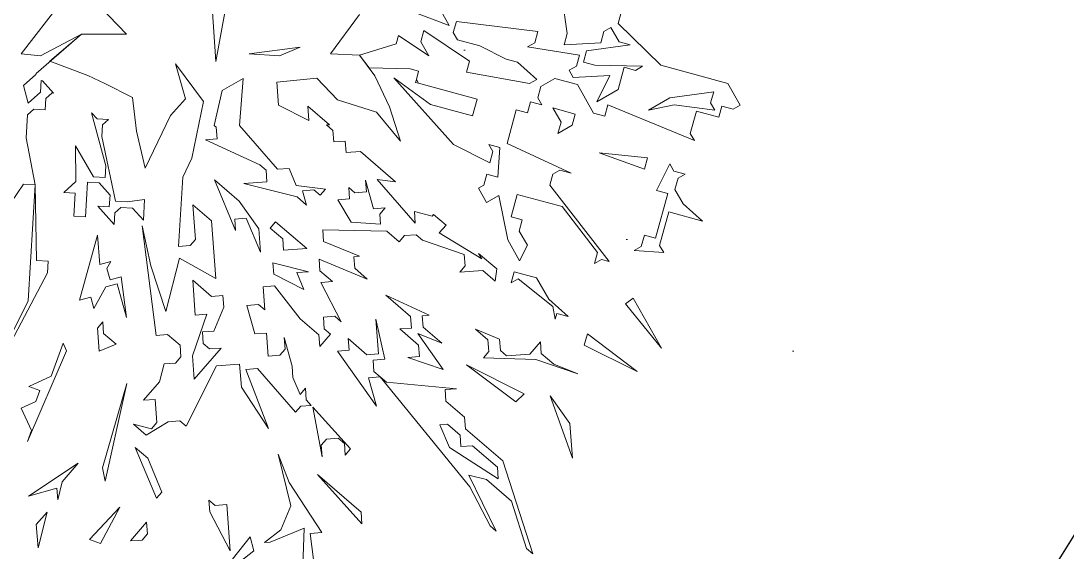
# Model space of a CAD drawing. Header units: millimetres. Extents: x -38151500 to -27467627, y -20617104 to -20349562.
# Drawn here: x -32392596 to -32391541, y -20490463 to -20489927 of the extents above; entities that cross this region are included whole.
import ezdxf

# ---------------------------------------------------------------- set-up
doc = ezdxf.new("R2010")
doc.units = ezdxf.units.MM
doc.header["$MEASUREMENT"] = 0
for name, color, linetype, lineweight in [('Новый_ГП_БК_08.20_Ном._пера__5', 5, 'Continuous', 30), ('Новый_ГП_озеленение_газон_Ном._пера__74', 74, 'Continuous', 20), ('Новый_ГП_озеленение_газон_Ном._пера__94', 94, 'Continuous', 5)]:
    doc.layers.add(name, color=color, linetype=linetype, lineweight=lineweight)
doc.layers.add('Новый_ГП_озеленение_кустарники_Ном._пера__10', color=7, linetype='Continuous', lineweight=5, true_color=0x616d3a)
pattern_1 = [(37.5, (5709271.23, 0), (-24.0004694, 734.119856), [0, -579.12, 0, -647.7, 0, -619.125]), (7.5, (5709271.2, 0), (674.284925, 1075.23765), [0, -312.42, 0, -521.97, 0, -200.025]), (327.5, (5708802.6, 0), (1186.488555, 2.155777), [0, -190.5, 0, -685.8, 0, -895.35]), (317.5, (5708802.6, 0), (1145.334679, 334.393985), [0, -95.25, 0, -449.58, 0, -514.35])]

msp = doc.modelspace()

# ---------------------------------------------------------------- hatches: boundary and pattern name
at = {"layer": 'Новый_ГП_озеленение_газон_Ном._пера__74', "linetype": 'Continuous', "lineweight": 20}
h = msp.add_hatch(dxfattribs=at)
h.set_pattern_fill('AR_SAND_0005', color=74, style=0, pattern_type=2)
h.set_pattern_definition(pattern_1)
h.paths.add_polyline_path([(-32398350.35, -20497367.72), (-32396559.02, -20498487.23), (-32385931.21, -20481480.46), (-32389482.56, -20479260.77), (-32391580.09, -20482659.05), (-32389868.85, -20483779.86)])
h = msp.add_hatch(dxfattribs=at)
h.set_pattern_fill('AR_SAND_0005', color=74, style=0, pattern_type=2)
h.set_pattern_definition(pattern_1)
h.paths.add_polyline_path([(-32399843.27, -20499759.47), (-32400546.81, -20500886.58), (-32376306.25, -20516314.19), (-32376128.16, -20516022.78), (-32367023.74, -20503608.39), (-32369114.56, -20502301.71, -0.3182453), (-32373938.91, -20505219.97, -0.0136448), (-32376453.02, -20505175.46, 0.258872), (-32380779.38, -20507125.97, -0.3493763), (-32386844.9, -20507972.13, -0.1724048), (-32392006.42, -20500598.54, -0.0780291), (-32392242.85, -20497436.84, -0.2668386), (-32389829.69, -20493744.62, -0.0041241), (-32387722.3, -20492991.46, 0.3045295), (-32386935.14, -20491985.23, -0.0082483), (-32387037.3, -20491100.93), (-32389717.06, -20489426.28), (-32395713.89, -20499021.83), (-32394834.76, -20499571.23), (-32396318.37, -20501945.51)])

# ---------------------------------------------------------------- linework, layer by layer
at = {"layer": 'Новый_ГП_БК_08.20_Ном._пера__5', "color": 5, "lineweight": 30}
msp.add_line((-32390522.66, -20488828.43), (-32396561.93, -20498491.89), dxfattribs=at)
at = {"layer": 'Новый_ГП_озеленение_газон_Ном._пера__94', "color": 94, "lineweight": 5}
msp.add_lwpolyline([(-32389482.56, -20479260.77), (-32391580.09, -20482659.05), (-32389868.85, -20483779.86), (-32398350.35, -20497367.72), (-32396559.02, -20498487.23), (-32385931.21, -20481480.46)], close=True, dxfattribs=at)
at = {"layer": 'Новый_ГП_озеленение_кустарники_Ном._пера__10', "color": 77, "lineweight": 5, "true_color": 0x616d3a}
for p, q in [((-32392044.64, -20489939.94), (-32392050.76, -20489895.81)), ((-32392554.66, -20489907.95), (-32392595.34, -20489960.39)), ((-32392163.65, -20489931.63), (-32392224.17, -20489909)), ((-32392489.2, -20489940.37), (-32392516.13, -20489912.45)), ((-32392398.89, -20489967.93), (-32392402.86, -20489913.31)), ((-32392389.93, -20489918.65), (-32392398.89, -20489967.93)), ((-32392254.03, -20489920.76), (-32392283.53, -20489960.27)), ((-32392171.85, -20489917.26), (-32392163.65, -20489931.63)), ((-32391990.24, -20489918.44), (-32391993.33, -20489929.72)), ((-32392159.55, -20489938.81), (-32392156.46, -20489927.53)), ((-32392156.46, -20489927.53), (-32392074.39, -20489937.86)), ((-32391993.33, -20489929.72), (-32391950.27, -20489971.82)), ((-32392534.64, -20489940.46), (-32392580.31, -20489979.95)), ((-32392575.87, -20489962.32), (-32392534.64, -20489940.46)), ((-32392566.26, -20489967.8), (-32392534.64, -20489940.46)), ((-32392534.64, -20489940.46), (-32392489.2, -20489940.37)), ((-32392217.28, -20489950.31), (-32392214.96, -20489941.84)), ((-32392214.96, -20489941.84), (-32392184.2, -20489962.39)), ((-32392192.39, -20489948.02), (-32392189.31, -20489936.74)), ((-32392189.31, -20489936.74), (-32392143.16, -20489967.56)), ((-32392155.45, -20489946), (-32392159.55, -20489938.81)), ((-32392074.39, -20489937.86), (-32392077.48, -20489949.14)), ((-32392047.72, -20489951.22), (-32392044.64, -20489939.94)), ((-32392007.7, -20489937.92), (-32392010.79, -20489949.2)), ((-32392000.51, -20489933.82), (-32392007.7, -20489937.92)), ((-32391992.32, -20489948.19), (-32392000.51, -20489933.82)), ((-32392254.05, -20489961.61), (-32392217.28, -20489950.31)), ((-32392184.2, -20489962.39), (-32392192.39, -20489948.02)), ((-32392132.89, -20489952.17), (-32392155.45, -20489946)), ((-32392106.22, -20489965.53), (-32392132.89, -20489952.17)), ((-32392077.48, -20489949.14), (-32392084.66, -20489953.24)), ((-32392010.79, -20489949.2), (-32392047.72, -20489951.22)), ((-32392025.16, -20489957.39), (-32391981.03, -20489951.28)), ((-32391981.03, -20489951.28), (-32391992.32, -20489948.19)), ((-32392595.34, -20489960.39), (-32392575.87, -20489962.32)), ((-32392365.35, -20489960.2), (-32392313.97, -20489953.58)), ((-32392334.95, -20489962.31), (-32392365.35, -20489960.2)), ((-32392313.97, -20489953.58), (-32392334.95, -20489962.31)), ((-32392283.53, -20489960.27), (-32392254.05, -20489961.61)), ((-32392244.47, -20489974.49), (-32392254.05, -20489961.61)), ((-32392254.05, -20489961.61), (-32392238.59, -20489982.4)), ((-32392084.66, -20489953.24), (-32392032.34, -20489961.49)), ((-32392032.34, -20489961.49), (-32392035.43, -20489972.78)), ((-32392028.25, -20489968.68), (-32392025.16, -20489957.39)), ((-32392528, -20489982.05), (-32392566.26, -20489967.8)), ((-32392411.5, -20490008.43), (-32392439.58, -20489970.21)), ((-32392439.58, -20489970.21), (-32392429.65, -20490005.77)), ((-32392143.16, -20489967.56), (-32392146.25, -20489978.84)), ((-32392094.94, -20489968.62), (-32392106.22, -20489965.53)), ((-32392075.46, -20489986.08), (-32392094.94, -20489968.62)), ((-32392035.43, -20489972.78), (-32392042.62, -20489976.87)), ((-32392016.96, -20489971.77), (-32392028.25, -20489968.68)), ((-32391968.74, -20489972.83), (-32392016.96, -20489971.77)), ((-32391975.92, -20489976.93), (-32391968.74, -20489972.83)), ((-32391950.27, -20489971.82), (-32391882.57, -20489990.35)), ((-32392580.63, -20489981.15), (-32392592.99, -20489992.14)), ((-32392580.31, -20489979.95), (-32392580.63, -20489981.15)), ((-32392510.97, -20489990.27), (-32392528, -20489982.05)), ((-32392202.93, -20489975.46), (-32392244.47, -20489974.49)), ((-32392238.59, -20489982.4), (-32392223.86, -20490013.7)), ((-32392194.47, -20489977.77), (-32392202.93, -20489975.46)), ((-32392196.79, -20489986.24), (-32392194.47, -20489977.77)), ((-32392146.25, -20489978.84), (-32392082.64, -20489990.18)), ((-32392042.62, -20489976.87), (-32392038.52, -20489984.06)), ((-32392038.52, -20489984.06), (-32392001.58, -20489982.04)), ((-32392001.58, -20489982.04), (-32392014.94, -20490008.71)), ((-32391993.38, -20489996.41), (-32391987.21, -20489973.84)), ((-32391987.21, -20489973.84), (-32391975.92, -20489976.93)), ((-32392592.99, -20489992.14), (-32392588.18, -20490010)), ((-32392575.82, -20489999.01), (-32392575.13, -20489987.33)), ((-32392575.13, -20489987.33), (-32392573.67, -20489987.42)), ((-32392573.67, -20489987.42), (-32392562.68, -20489999.78)), ((-32392483.06, -20490004.18), (-32392510.97, -20489990.27)), ((-32392371.36, -20489985.15), (-32392392.48, -20489997.4)), ((-32392375.21, -20490032.66), (-32392371.36, -20489985.15)), ((-32392297.2, -20489984.67), (-32392337.4, -20489988.81)), ((-32392337.4, -20489988.81), (-32392335.67, -20490012.14)), ((-32392276.18, -20490006.55), (-32392297.2, -20489984.67)), ((-32392159.39, -20490051.8), (-32392219.38, -20489984.39)), ((-32392219.38, -20489984.39), (-32392182.44, -20490011.39)), ((-32392197.56, -20489989.06), (-32392196.79, -20489986.24)), ((-32392194.74, -20489989.83), (-32392197.56, -20489989.06)), ((-32392194.74, -20489989.83), (-32392196.79, -20489986.24)), ((-32392196.79, -20489986.24), (-32392194.74, -20489989.83)), ((-32392135.5, -20490006.04), (-32392194.74, -20489989.83)), ((-32392082.64, -20489990.18), (-32392075.46, -20489986.08)), ((-32392071.36, -20489993.27), (-32392074.45, -20490004.55)), ((-32392056.99, -20489985.07), (-32392071.36, -20489993.27)), ((-32392034.42, -20489991.25), (-32392056.99, -20489985.07)), ((-32392018.03, -20490019.99), (-32392034.42, -20489991.25)), ((-32391882.57, -20489990.35), (-32391870.27, -20490011.91)), ((-32392588.18, -20490010), (-32392575.82, -20489999.01)), ((-32392564.14, -20489999.7), (-32392570.32, -20490005.19)), ((-32392562.68, -20489999.78), (-32392564.14, -20489999.7)), ((-32392479.08, -20490038.26), (-32392483.06, -20490004.18)), ((-32392392.48, -20489997.4), (-32392400.63, -20490032.59)), ((-32392074.45, -20490004.55), (-32392070.35, -20490011.74)), ((-32392014.94, -20490008.71), (-32391993.38, -20489996.41)), ((-32391941.06, -20490004.66), (-32391962.62, -20490016.96)), ((-32391896.94, -20489998.54), (-32391941.06, -20490004.66)), ((-32391900.03, -20490009.83), (-32391896.94, -20489998.54)), ((-32392570.32, -20490005.19), (-32392571.01, -20490016.87)), ((-32392429.65, -20490005.77), (-32392444.88, -20490022.32)), ((-32392423.16, -20490065.36), (-32392411.5, -20490008.43)), ((-32392335.67, -20490012.14), (-32392305.21, -20490027.48)), ((-32392305.21, -20490027.48), (-32392306.29, -20490012.9)), ((-32392306.29, -20490012.9), (-32392284.36, -20490031.81)), ((-32392236.91, -20490019.13), (-32392276.18, -20490006.55)), ((-32392223.86, -20490013.7), (-32392212.87, -20490048.27)), ((-32392182.44, -20490011.39), (-32392140.13, -20490022.96)), ((-32392140.13, -20490022.96), (-32392135.5, -20490006.04)), ((-32392081.63, -20490008.65), (-32392084.72, -20490019.93)), ((-32392070.35, -20490011.74), (-32392081.63, -20490008.65)), ((-32392050.87, -20490029.2), (-32392059.07, -20490014.82)), ((-32392059.07, -20490014.82), (-32392036.5, -20490021)), ((-32392003.66, -20490011.79), (-32392006.74, -20490023.08)), ((-32391916.47, -20490047.78), (-32392003.66, -20490011.79)), ((-32391962.62, -20490016.96), (-32391936.96, -20490011.85)), ((-32391936.96, -20490011.85), (-32391895.93, -20490017.01)), ((-32391895.93, -20490017.01), (-32391900.03, -20490009.83)), ((-32391888.74, -20490012.92), (-32391891.83, -20490024.2)), ((-32391877.46, -20490016), (-32391888.74, -20490012.92)), ((-32391870.27, -20490011.91), (-32391877.46, -20490016)), ((-32392588.87, -20490021.68), (-32392590.24, -20490045.04)), ((-32392582.68, -20490016.19), (-32392588.87, -20490021.68)), ((-32392571.01, -20490016.87), (-32392582.68, -20490016.19)), ((-32392509.86, -20490073.2), (-32392524.29, -20490019.62)), ((-32392524.29, -20490019.62), (-32392518.8, -20490025.8)), ((-32392518.8, -20490025.8), (-32392507.12, -20490026.49)), ((-32392444.88, -20490022.32), (-32392470.4, -20490075.48)), ((-32392212.87, -20490048.27), (-32392236.91, -20490019.13)), ((-32392096, -20490016.84), (-32392105.27, -20490050.7)), ((-32392084.72, -20490019.93), (-32392096, -20490016.84)), ((-32392036.5, -20490021), (-32392039.59, -20490032.28)), ((-32392006.74, -20490023.08), (-32392018.03, -20490019.99)), ((-32391914.4, -20490018.02), (-32391920.57, -20490040.59)), ((-32391891.83, -20490024.2), (-32391914.4, -20490018.02)), ((-32392513.3, -20490031.98), (-32392513.99, -20490043.66)), ((-32392507.12, -20490026.49), (-32392513.3, -20490031.98)), ((-32392400.63, -20490032.59), (-32392398.54, -20490034.39)), ((-32392398.54, -20490034.39), (-32392397.68, -20490046.06)), ((-32392336.75, -20490076.74), (-32392375.21, -20490032.66)), ((-32392284.36, -20490031.81), (-32392287.28, -20490032.02)), ((-32392287.28, -20490032.02), (-32392281.01, -20490037.42)), ((-32392053.96, -20490040.48), (-32392050.87, -20490029.2)), ((-32392039.59, -20490032.28), (-32392053.96, -20490040.48)), ((-32392590.24, -20490045.04), (-32392581.31, -20490092.44)), ((-32392513.99, -20490043.66), (-32392500.24, -20490108.92)), ((-32392470.4, -20490075.48), (-32392479.08, -20490038.26)), ((-32392397.68, -20490046.06), (-32392409.34, -20490046.92)), ((-32392409.34, -20490046.92), (-32392354.69, -20490072.2)), ((-32392281.01, -20490037.42), (-32392280.15, -20490049.09)), ((-32391920.57, -20490040.59), (-32391916.47, -20490047.78)), ((-32392540.37, -20490053.18), (-32392522.23, -20490084.19)), ((-32392540.09, -20490089), (-32392540.37, -20490053.18)), ((-32392280.15, -20490049.09), (-32392268.48, -20490048.23)), ((-32392268.48, -20490048.23), (-32392267.62, -20490059.89)), ((-32392122.73, -20490070.18), (-32392159.39, -20490051.8)), ((-32392112.45, -20490054.79), (-32392123.74, -20490051.71)), ((-32392123.74, -20490051.71), (-32392119.64, -20490058.89)), ((-32392114.53, -20490084.55), (-32392112.45, -20490054.79)), ((-32392105.27, -20490050.7), (-32392040.65, -20490080.51)), ((-32392432.22, -20490084.59), (-32392423.16, -20490065.36)), ((-32392267.62, -20490059.89), (-32392253.03, -20490058.81)), ((-32392253.03, -20490058.81), (-32392217.79, -20490089.2)), ((-32392119.64, -20490058.89), (-32392122.73, -20490070.18)), ((-32391966.77, -20490076.46), (-32392012.3, -20490059.96)), ((-32392012.3, -20490059.96), (-32391963.69, -20490065.18)), ((-32391963.69, -20490065.18), (-32391966.77, -20490076.46)), ((-32392510.55, -20490084.88), (-32392509.86, -20490073.2)), ((-32392354.69, -20490072.2), (-32392348.42, -20490077.6)), ((-32392348.42, -20490077.6), (-32392347.56, -20490089.27)), ((-32392325.09, -20490075.88), (-32392336.75, -20490076.74)), ((-32392317.96, -20490092.95), (-32392325.09, -20490075.88)), ((-32392051.94, -20490077.42), (-32392059.12, -20490081.52)), ((-32392040.65, -20490080.51), (-32392051.94, -20490077.42)), ((-32391954.48, -20490098.02), (-32391941.12, -20490071.36)), ((-32391941.12, -20490071.36), (-32391937.02, -20490078.54)), ((-32391937.02, -20490078.54), (-32391925.74, -20490081.63)), ((-32392552.45, -20490099.99), (-32392540.09, -20490089)), ((-32392522.23, -20490084.19), (-32392510.55, -20490084.88)), ((-32392436.57, -20490154.51), (-32392432.22, -20490084.59)), ((-32392375.43, -20490108.93), (-32392400.49, -20490087.32)), ((-32392400.49, -20490087.32), (-32392379.1, -20490138.53)), ((-32392347.56, -20490089.27), (-32392370.89, -20490091)), ((-32392239.97, -20490116.5), (-32392247.96, -20490087.76)), ((-32392247.96, -20490087.76), (-32392247.1, -20490099.43)), ((-32392217.79, -20490089.2), (-32392236.29, -20490086.9)), ((-32392236.29, -20490086.9), (-32392197.84, -20490130.98)), ((-32392128.9, -20490092.74), (-32392125.81, -20490081.46)), ((-32392125.81, -20490081.46), (-32392114.53, -20490084.55)), ((-32392059.12, -20490081.52), (-32392062.21, -20490092.8)), ((-32391932.92, -20490085.73), (-32391936.01, -20490097.01)), ((-32391925.74, -20490081.63), (-32391932.92, -20490085.73)), ((-32392592.98, -20490091.75), (-32392612.22, -20490119.92)), ((-32392581.31, -20490092.44), (-32392592.98, -20490091.75)), ((-32392588.17, -20490209.22), (-32392581.31, -20490092.44)), ((-32392581.31, -20490092.44), (-32392579.93, -20490168.69)), ((-32392540.77, -20490100.68), (-32392552.45, -20490099.99)), ((-32392528.41, -20490089.69), (-32392530.47, -20490124.72)), ((-32392516.73, -20490090.37), (-32392528.41, -20490089.69)), ((-32392505.74, -20490102.74), (-32392516.73, -20490090.37)), ((-32392370.89, -20490091), (-32392317.1, -20490104.61)), ((-32392288.36, -20490096.62), (-32392317.96, -20490092.95)), ((-32392311.69, -20490098.35), (-32392300.03, -20490097.48)), ((-32392307.7, -20490112.71), (-32392311.69, -20490098.35)), ((-32392300.03, -20490097.48), (-32392293.76, -20490102.89)), ((-32392293.76, -20490102.89), (-32392288.36, -20490096.62)), ((-32392258.76, -20490100.29), (-32392265.03, -20490094.89)), ((-32392265.03, -20490094.89), (-32392264.16, -20490106.56)), ((-32392247.1, -20490099.43), (-32392258.76, -20490100.29)), ((-32392134.29, -20490095.82), (-32392128.9, -20490092.74)), ((-32392126.09, -20490110.19), (-32392134.29, -20490095.82)), ((-32392062.21, -20490092.8), (-32392002.42, -20490169.8)), ((-32391943.2, -20490101.11), (-32391954.48, -20490098.02)), ((-32391936.01, -20490097.01), (-32391927.81, -20490111.38)), ((-32392542.15, -20490124.04), (-32392540.77, -20490100.68)), ((-32392506.42, -20490114.42), (-32392505.74, -20490102.74)), ((-32392500.24, -20490108.92), (-32392488.56, -20490109.61)), ((-32392488.56, -20490109.61), (-32392470.84, -20490107.13)), ((-32392470.84, -20490107.13), (-32392472.08, -20490128.15)), ((-32392355.77, -20490136.8), (-32392375.43, -20490108.93)), ((-32392317.1, -20490104.61), (-32392307.7, -20490112.71)), ((-32392264.16, -20490106.56), (-32392275.83, -20490107.42)), ((-32392275.83, -20490107.42), (-32392262.44, -20490129.89)), ((-32392113.52, -20490103.02), (-32392126.09, -20490110.19)), ((-32392104.58, -20490147.91), (-32392113.52, -20490103.02)), ((-32392095.05, -20490102.01), (-32392101.23, -20490124.57)), ((-32392049.92, -20490114.36), (-32392095.05, -20490102.01)), ((-32391955.55, -20490146.24), (-32391943.2, -20490101.11)), ((-32392501.61, -20490132.28), (-32392518.1, -20490113.73)), ((-32392518.1, -20490113.73), (-32392506.42, -20490114.42)), ((-32392500.93, -20490120.6), (-32392501.61, -20490132.28)), ((-32392494.75, -20490115.1), (-32392500.93, -20490120.6)), ((-32392483.07, -20490115.79), (-32392494.75, -20490115.1)), ((-32392472.08, -20490128.15), (-32392483.07, -20490115.79)), ((-32392403.3, -20490128.59), (-32392422.1, -20490112.38)), ((-32392422.1, -20490112.38), (-32392419.51, -20490147.38)), ((-32392228.3, -20490115.64), (-32392239.97, -20490116.5)), ((-32392233.7, -20490121.9), (-32392228.3, -20490115.64)), ((-32392197.84, -20490130.98), (-32392198.7, -20490119.31)), ((-32392198.7, -20490119.31), (-32392180.77, -20490123.85)), ((-32392014.04, -20490160.56), (-32392049.92, -20490114.36)), ((-32391942.19, -20490119.58), (-32391951.45, -20490153.43)), ((-32391908.33, -20490128.84), (-32391942.19, -20490119.58)), ((-32391927.81, -20490111.38), (-32391908.33, -20490128.84)), ((-32392530.47, -20490124.72), (-32392542.15, -20490124.04)), ((-32392398.98, -20490186.92), (-32392403.3, -20490128.59)), ((-32392379.97, -20490126.86), (-32392368.3, -20490126)), ((-32392379.1, -20490138.53), (-32392379.97, -20490126.86)), ((-32392368.3, -20490126), (-32392354.04, -20490160.13)), ((-32392338.7, -20490129.67), (-32392344.1, -20490135.94)), ((-32392307.38, -20490156.68), (-32392338.7, -20490129.67)), ((-32392262.44, -20490129.89), (-32392232.96, -20490131.9)), ((-32392232.96, -20490131.9), (-32392233.7, -20490121.9)), ((-32392180.77, -20490123.85), (-32392179.42, -20490122.28)), ((-32392179.42, -20490122.28), (-32392166.89, -20490133.09)), ((-32392101.23, -20490124.57), (-32392089.94, -20490127.66)), ((-32392089.94, -20490127.66), (-32392093.03, -20490138.95)), ((-32392459.27, -20490244.17), (-32392473.3, -20490133.77)), ((-32392473.3, -20490133.77), (-32392464.45, -20490174.17)), ((-32392354.04, -20490160.13), (-32392355.77, -20490136.8)), ((-32392344.1, -20490135.94), (-32392331.57, -20490146.74)), ((-32392226.57, -20490138.97), (-32392291.17, -20490137.89)), ((-32392291.17, -20490137.89), (-32392290.31, -20490149.55)), ((-32392214.04, -20490149.77), (-32392226.57, -20490138.97)), ((-32392166.89, -20490133.09), (-32392173.64, -20490140.92)), ((-32392173.64, -20490140.92), (-32392130.65, -20490167.06)), ((-32392093.03, -20490138.95), (-32392084.83, -20490153.32)), ((-32392518.19, -20490143.05), (-32392536.4, -20490208.79)), ((-32392516.02, -20490172.8), (-32392518.19, -20490143.05)), ((-32392419.51, -20490147.38), (-32392424.91, -20490153.65)), ((-32392331.57, -20490146.74), (-32392330.71, -20490158.41)), ((-32392290.31, -20490149.55), (-32392254.01, -20490164.46)), ((-32392208.64, -20490143.51), (-32392214.04, -20490149.77)), ((-32392196.98, -20490142.64), (-32392208.64, -20490143.51)), ((-32392190.71, -20490148.05), (-32392196.98, -20490142.64)), ((-32392148.58, -20490162.52), (-32392190.71, -20490148.05)), ((-32392092.63, -20490168.87), (-32392104.58, -20490147.91)), ((-32391969.92, -20490154.44), (-32391966.83, -20490143.16)), ((-32391966.83, -20490143.16), (-32391955.55, -20490146.24)), ((-32392424.91, -20490153.65), (-32392436.57, -20490154.51)), ((-32392330.71, -20490158.41), (-32392307.38, -20490156.68)), ((-32392147.72, -20490174.19), (-32392148.58, -20490162.52)), ((-32392130.65, -20490167.06), (-32392134, -20490161.45)), ((-32392134, -20490161.45), (-32392115.73, -20490177.2)), ((-32392084.83, -20490153.32), (-32392092.63, -20490168.87)), ((-32392017.13, -20490171.84), (-32392014.04, -20490160.56)), ((-32391977.1, -20490158.54), (-32391969.92, -20490154.44)), ((-32391947.35, -20490160.62), (-32391977.1, -20490158.54)), ((-32391951.45, -20490153.43), (-32391947.35, -20490160.62)), ((-32392579.93, -20490168.69), (-32392568.25, -20490169.38)), ((-32392568.25, -20490169.38), (-32392568.93, -20490181.06)), ((-32392504.75, -20490169.68), (-32392516.02, -20490172.8)), ((-32392508.83, -20490176.87), (-32392504.75, -20490169.68)), ((-32392449.33, -20490219.97), (-32392435.71, -20490166.18)), ((-32392435.71, -20490166.18), (-32392398.98, -20490186.92)), ((-32392305.65, -20490180.01), (-32392341.51, -20490170.94)), ((-32392341.51, -20490170.94), (-32392340.65, -20490182.6)), ((-32392246.45, -20490187.36), (-32392294.85, -20490167.48)), ((-32392294.85, -20490167.48), (-32392293.98, -20490179.15)), ((-32392254.01, -20490164.46), (-32392259.85, -20490164.89)), ((-32392259.85, -20490164.89), (-32392258.98, -20490176.56)), ((-32392009.94, -20490167.74), (-32392017.13, -20490171.84)), ((-32392002.42, -20490169.8), (-32392009.94, -20490167.74)), ((-32392568.93, -20490181.06), (-32392634.87, -20490306.09)), ((-32392505.7, -20490188.15), (-32392508.83, -20490176.87)), ((-32392464.45, -20490174.17), (-32392449.33, -20490219.97)), ((-32392340.65, -20490182.6), (-32392310.19, -20490197.95)), ((-32392317.32, -20490180.88), (-32392305.65, -20490180.01)), ((-32392310.19, -20490197.95), (-32392317.32, -20490180.88)), ((-32392293.98, -20490179.15), (-32392281.45, -20490189.95)), ((-32392258.98, -20490176.56), (-32392246.45, -20490187.36)), ((-32392153.12, -20490180.46), (-32392147.72, -20490174.19)), ((-32392129.79, -20490178.73), (-32392153.12, -20490180.46)), ((-32392117.26, -20490189.53), (-32392129.79, -20490178.73)), ((-32392115.73, -20490177.2), (-32392117.26, -20490189.53)), ((-32392101.28, -20490191.27), (-32392098.19, -20490179.98)), ((-32392098.19, -20490179.98), (-32392075.63, -20490186.16)), ((-32392509.78, -20490195.35), (-32392498.51, -20490192.22)), ((-32392494.43, -20490185.03), (-32392505.7, -20490188.15)), ((-32392498.51, -20490192.22), (-32392489.14, -20490226.05)), ((-32392489.14, -20490226.05), (-32392494.43, -20490185.03)), ((-32392422.32, -20490188.65), (-32392419.73, -20490223.65)), ((-32392403.52, -20490204.85), (-32392422.32, -20490188.65)), ((-32392339.79, -20490194.27), (-32392351.45, -20490195.13)), ((-32392313.86, -20490227.54), (-32392339.79, -20490194.27)), ((-32392281.45, -20490189.95), (-32392293.12, -20490190.82)), ((-32392293.12, -20490190.82), (-32392272.6, -20490230.35)), ((-32392094.1, -20490187.17), (-32392101.28, -20490191.27)), ((-32392059.23, -20490214.9), (-32392094.1, -20490187.17)), ((-32392075.63, -20490186.16), (-32392063.33, -20490207.71)), ((-32392522.01, -20490216.94), (-32392509.78, -20490195.35)), ((-32392391.86, -20490203.99), (-32392403.52, -20490204.85)), ((-32392390.99, -20490215.66), (-32392391.86, -20490203.99)), ((-32392351.45, -20490195.13), (-32392349.73, -20490218.47)), ((-32392202.6, -20490225.17), (-32392227.66, -20490203.57)), ((-32392227.66, -20490203.57), (-32392183.93, -20490223.79)), ((-32392628.01, -20490288.91), (-32392588.17, -20490209.22)), ((-32392536.4, -20490208.79), (-32392525.13, -20490205.67)), ((-32392525.13, -20490205.67), (-32392522.01, -20490216.94)), ((-32392400.93, -20490239.85), (-32392390.99, -20490215.66)), ((-32392355.99, -20490213.07), (-32392367.66, -20490213.93)), ((-32392367.66, -20490213.93), (-32392359.67, -20490242.66)), ((-32392349.73, -20490218.47), (-32392355.99, -20490213.07)), ((-32392063.33, -20490207.71), (-32392043.85, -20490225.17)), ((-32392056.68, -20490227.73), (-32392059.23, -20490214.9)), ((-32391985.97, -20490212.41), (-32391978.17, -20490206.76)), ((-32391949.48, -20490257.06), (-32391985.97, -20490212.41)), ((-32391978.17, -20490206.76), (-32391949.48, -20490257.06)), ((-32392408.06, -20490222.78), (-32392422.54, -20490264.91)), ((-32392419.73, -20490223.65), (-32392408.06, -20490222.78)), ((-32392278.86, -20490224.95), (-32392290.53, -20490225.82)), ((-32392290.53, -20490225.82), (-32392289.67, -20490237.48)), ((-32392272.6, -20490230.35), (-32392278.86, -20490224.95)), ((-32392201.74, -20490236.84), (-32392202.6, -20490225.17)), ((-32392183.93, -20490223.79), (-32392190.93, -20490224.31)), ((-32392190.93, -20490224.31), (-32392190.07, -20490235.98)), ((-32392055.14, -20490222.09), (-32392056.68, -20490227.73)), ((-32392043.85, -20490225.17), (-32392055.14, -20490222.09)), ((-32392518.46, -20490236.82), (-32392513.06, -20490230.55)), ((-32392516.74, -20490260.15), (-32392518.46, -20490236.82)), ((-32392513.06, -20490230.55), (-32392512.2, -20490242.22)), ((-32392295.07, -20490243.75), (-32392313.86, -20490227.54)), ((-32392235.01, -20490262.76), (-32392237.6, -20490227.76)), ((-32392237.6, -20490227.76), (-32392228.74, -20490268.17)), ((-32392213.4, -20490237.7), (-32392201.74, -20490236.84)), ((-32392190.07, -20490235.98), (-32392171.27, -20490252.18)), ((-32392512.2, -20490242.22), (-32392499.67, -20490253.02)), ((-32392447.6, -20490243.31), (-32392459.27, -20490244.17)), ((-32392435.07, -20490254.11), (-32392447.6, -20490243.31)), ((-32392412.6, -20490240.72), (-32392400.93, -20490239.85)), ((-32392411.74, -20490252.38), (-32392412.6, -20490240.72)), ((-32392359.67, -20490242.66), (-32392348, -20490241.8)), ((-32392348, -20490241.8), (-32392346.27, -20490265.13)), ((-32392329.21, -20490258.01), (-32392330.07, -20490246.34)), ((-32392330.07, -20490246.34), (-32392322.08, -20490275.07)), ((-32392294.21, -20490255.42), (-32392295.07, -20490243.75)), ((-32392283.4, -20490242.89), (-32392294.21, -20490255.42)), ((-32392289.67, -20490237.48), (-32392283.4, -20490242.89)), ((-32392264.61, -20490259.09), (-32392265.47, -20490247.42)), ((-32392265.47, -20490247.42), (-32392246.68, -20490263.63)), ((-32392194.61, -20490253.91), (-32392213.4, -20490237.7)), ((-32392171.27, -20490252.18), (-32392195.47, -20490242.24)), ((-32392195.47, -20490242.24), (-32392169.76, -20490278.69)), ((-32392124.61, -20490248.73), (-32392137.14, -20490237.93)), ((-32392137.14, -20490237.93), (-32392112.94, -20490247.87)), ((-32392027.46, -20490253.92), (-32392024.37, -20490242.63)), ((-32392024.37, -20490242.63), (-32391974.13, -20490280.64)), ((-32392564.98, -20490285.18), (-32392553.02, -20490252.18)), ((-32392553.02, -20490252.18), (-32392549.52, -20490259.67)), ((-32392499.67, -20490253.02), (-32392516.74, -20490260.15)), ((-32392434.21, -20490265.78), (-32392435.07, -20490254.11)), ((-32392420.81, -20490288.25), (-32392393.8, -20490256.92)), ((-32392405.47, -20490257.78), (-32392411.74, -20490252.38)), ((-32392393.8, -20490256.92), (-32392405.47, -20490257.78)), ((-32392334.61, -20490264.27), (-32392329.21, -20490258.01)), ((-32392193.74, -20490265.58), (-32392194.61, -20490253.91)), ((-32392123.74, -20490260.4), (-32392124.61, -20490248.73)), ((-32392112.94, -20490247.87), (-32392112.08, -20490259.53)), ((-32392082.48, -20490263.21), (-32392071.68, -20490250.68)), ((-32392071.68, -20490250.68), (-32392070.81, -20490262.34)), ((-32391974.13, -20490280.64), (-32392027.46, -20490253.92)), ((-32392549.52, -20490259.67), (-32392588.88, -20490351.18)), ((-32392439.61, -20490272.04), (-32392434.21, -20490265.78)), ((-32392422.54, -20490264.91), (-32392420.81, -20490288.25)), ((-32392346.27, -20490265.13), (-32392334.61, -20490264.27)), ((-32392276.27, -20490259.95), (-32392264.61, -20490259.09)), ((-32392236.96, -20490315.7), (-32392276.27, -20490259.95)), ((-32392246.68, -20490263.63), (-32392235.01, -20490262.76)), ((-32392228.74, -20490268.17), (-32392240.41, -20490269.03)), ((-32392205.41, -20490266.44), (-32392193.74, -20490265.58)), ((-32392169.76, -20490278.69), (-32392205.41, -20490266.44)), ((-32392129.15, -20490266.66), (-32392123.74, -20490260.4)), ((-32392076.21, -20490268.61), (-32392129.15, -20490266.66)), ((-32392112.08, -20490259.53), (-32392105.81, -20490264.93)), ((-32392105.81, -20490264.93), (-32392082.48, -20490263.21)), ((-32392034.08, -20490283.09), (-32392076.21, -20490268.61)), ((-32392070.81, -20490262.34), (-32392058.28, -20490273.15)), ((-32392455.81, -20490290.84), (-32392451.27, -20490272.9)), ((-32392451.27, -20490272.9), (-32392439.61, -20490272.04)), ((-32392398.34, -20490274.85), (-32392429.02, -20490335.78)), ((-32392375.01, -20490273.13), (-32392398.34, -20490274.85)), ((-32392373.28, -20490296.46), (-32392375.01, -20490273.13)), ((-32392357.08, -20490277.66), (-32392368.74, -20490278.53)), ((-32392368.74, -20490278.53), (-32392345.98, -20490338.05)), ((-32392318.62, -20490321.74), (-32392357.08, -20490277.66)), ((-32392322.08, -20490275.07), (-32392321.21, -20490286.74)), ((-32392240.41, -20490269.03), (-32392239.55, -20490280.7)), ((-32392096.52, -20490311.17), (-32392146.21, -20490273.79)), ((-32392146.21, -20490273.79), (-32392088.19, -20490303.19)), ((-32392058.28, -20490273.15), (-32392034.08, -20490283.09)), ((-32392587.45, -20490295.7), (-32392564.98, -20490285.18)), ((-32392321.21, -20490286.74), (-32392314.08, -20490303.81)), ((-32392233.28, -20490286.1), (-32392244.95, -20490286.96)), ((-32392244.95, -20490286.96), (-32392236.96, -20490315.7)), ((-32392239.55, -20490280.7), (-32392233.28, -20490286.1)), ((-32392233.28, -20490286.1), (-32392227.02, -20490291.5)), ((-32392142.98, -20490396.72), (-32392233.28, -20490286.1)), ((-32392576.45, -20490299.69), (-32392587.45, -20490295.7)), ((-32392580.43, -20490310.69), (-32392576.45, -20490299.69)), ((-32392513.38, -20490377.76), (-32392488.86, -20490292.62)), ((-32392488.86, -20490292.62), (-32392510.53, -20490391.24)), ((-32392472.02, -20490309.63), (-32392455.81, -20490290.84)), ((-32392345.98, -20490338.05), (-32392373.28, -20490296.46)), ((-32392314.08, -20490303.81), (-32392308.68, -20490297.54)), ((-32392308.68, -20490297.54), (-32392307.82, -20490309.21)), ((-32392227.02, -20490291.5), (-32392156.15, -20490297.99)), ((-32392156.15, -20490297.99), (-32392167.82, -20490298.85)), ((-32392167.82, -20490298.85), (-32392166.96, -20490310.52)), ((-32392595.42, -20490317.7), (-32392580.43, -20490310.69)), ((-32392460.35, -20490308.77), (-32392472.02, -20490309.63)), ((-32392458.62, -20490332.1), (-32392460.35, -20490308.77)), ((-32392307.82, -20490309.21), (-32392302.85, -20490314.71)), ((-32392166.96, -20490310.52), (-32392148.16, -20490326.72)), ((-32392088.19, -20490303.19), (-32392096.52, -20490311.17)), ((-32392039.44, -20490368.05), (-32392061.69, -20490305.18)), ((-32392061.69, -20490305.18), (-32392042.03, -20490333.05)), ((-32392584.89, -20490340.18), (-32392595.42, -20490317.7)), ((-32392313.22, -20490315.48), (-32392318.62, -20490321.74)), ((-32392302.85, -20490314.71), (-32392313.22, -20490315.48)), ((-32392291.84, -20490366.68), (-32392301.19, -20490316.54)), ((-32392301.19, -20490316.54), (-32392263.1, -20490358.69)), ((-32392446.96, -20490331.24), (-32392469.43, -20490344.63)), ((-32392464.02, -20490338.37), (-32392458.62, -20490332.1)), ((-32392435.29, -20490330.37), (-32392446.96, -20490331.24)), ((-32392429.02, -20490335.78), (-32392435.29, -20490330.37)), ((-32392148.16, -20490326.72), (-32392147.3, -20490338.39)), ((-32392588.88, -20490351.18), (-32392584.89, -20490340.18)), ((-32392469.43, -20490344.63), (-32392481.96, -20490333.83)), ((-32392481.96, -20490333.83), (-32392464.02, -20490338.37)), ((-32392165.23, -20490333.85), (-32392173.01, -20490334.43)), ((-32392173.01, -20490334.43), (-32392163.5, -20490357.18)), ((-32392152.7, -20490344.65), (-32392165.23, -20490333.85)), ((-32392147.3, -20490338.39), (-32392109.71, -20490370.8)), ((-32392042.03, -20490333.05), (-32392039.44, -20490368.05)), ((-32392287.3, -20490348.75), (-32392292.7, -20490355.01)), ((-32392275.63, -20490347.89), (-32392287.3, -20490348.75)), ((-32392269.37, -20490353.29), (-32392275.63, -20490347.89)), ((-32392268.5, -20490364.95), (-32392269.37, -20490353.29)), ((-32392151.84, -20490356.32), (-32392152.7, -20490344.65)), ((-32392458.84, -20490408.37), (-32392480.23, -20490357.16)), ((-32392480.23, -20490357.16), (-32392467.7, -20490367.96)), ((-32392292.7, -20490355.01), (-32392291.84, -20490366.68)), ((-32392263.1, -20490358.69), (-32392268.5, -20490364.95)), ((-32392163.5, -20490357.18), (-32392114.25, -20490388.73)), ((-32392140.17, -20490355.46), (-32392151.84, -20490356.32)), ((-32392115.11, -20490377.06), (-32392140.17, -20490355.46)), ((-32392588.04, -20490406.2), (-32392537.7, -20490373.14)), ((-32392537.7, -20490373.14), (-32392553.9, -20490391.94)), ((-32392467.7, -20490367.96), (-32392453.44, -20490402.1)), ((-32392323.38, -20490415.94), (-32392336.02, -20490364.08)), ((-32392336.02, -20490364.08), (-32392325.11, -20490392.6)), ((-32392109.71, -20490370.8), (-32392079.42, -20490464.3)), ((-32392510.53, -20490391.24), (-32392513.38, -20490377.76)), ((-32392251.66, -20490434.09), (-32392296.37, -20490384.61)), ((-32392296.37, -20490384.61), (-32392252.52, -20490422.42)), ((-32392114.25, -20490388.73), (-32392115.11, -20490377.06)), ((-32392553.9, -20490391.94), (-32392558.44, -20490409.87)), ((-32392325.11, -20490392.6), (-32392292.06, -20490442.95)), ((-32392125.91, -20490389.59), (-32392143.84, -20490385.05)), ((-32392143.84, -20490385.05), (-32392116.19, -20490441.66)), ((-32392100.85, -20490411.2), (-32392125.91, -20490389.59)), ((-32392559.31, -20490398.2), (-32392588.04, -20490406.2)), ((-32392558.44, -20490409.87), (-32392559.31, -20490398.2)), ((-32392453.44, -20490402.1), (-32392458.84, -20490408.37)), ((-32392122.46, -20490436.26), (-32392142.98, -20490396.72)), ((-32392405.05, -20490421.98), (-32392405.91, -20490410.31)), ((-32392405.91, -20490410.31), (-32392399.65, -20490415.72)), ((-32392399.65, -20490415.72), (-32392387.98, -20490414.85)), ((-32392387.98, -20490414.85), (-32392384.53, -20490461.52)), ((-32392333.32, -20490440.13), (-32392323.38, -20490415.94)), ((-32392085.68, -20490458.9), (-32392100.85, -20490411.2)), ((-32392580.05, -20490434.93), (-32392569.25, -20490422.4)), ((-32392569.25, -20490422.4), (-32392578.32, -20490458.26)), ((-32392526.27, -20490450.04), (-32392495.83, -20490417.52)), ((-32392495.83, -20490417.52), (-32392515.27, -20490454.03)), ((-32392384.53, -20490461.52), (-32392405.05, -20490421.98)), ((-32392252.52, -20490422.42), (-32392251.66, -20490434.09)), ((-32392578.32, -20490458.26), (-32392580.05, -20490434.93)), ((-32392484.99, -20490451.36), (-32392468.78, -20490432.56)), ((-32392468.78, -20490432.56), (-32392467.92, -20490444.23)), ((-32392116.19, -20490441.66), (-32392122.46, -20490436.26)), ((-32392467.92, -20490444.23), (-32392473.32, -20490450.49)), ((-32392399.87, -20490491.98), (-32392364.37, -20490447.41)), ((-32392364.37, -20490447.41), (-32392360.67, -20490461.44)), ((-32392349.96, -20490453.1), (-32392333.32, -20490440.13)), ((-32392309.99, -20490438.41), (-32392344.13, -20490452.66)), ((-32392311.94, -20490491.34), (-32392309.99, -20490438.41)), ((-32392292.06, -20490442.95), (-32392303.72, -20490443.81)), ((-32392303.72, -20490443.81), (-32392288.83, -20490565.88)), ((-32392515.27, -20490454.03), (-32392526.27, -20490450.04)), ((-32392473.32, -20490450.49), (-32392484.99, -20490451.36)), ((-32392344.13, -20490452.66), (-32392349.96, -20490453.1)), ((-32392360.67, -20490461.44), (-32392399.87, -20490491.98)), ((-32392079.42, -20490464.3), (-32392085.68, -20490458.9))]:
    msp.add_line(p, q, dxfattribs=at)

doc.saveas('drawing.dxf')
